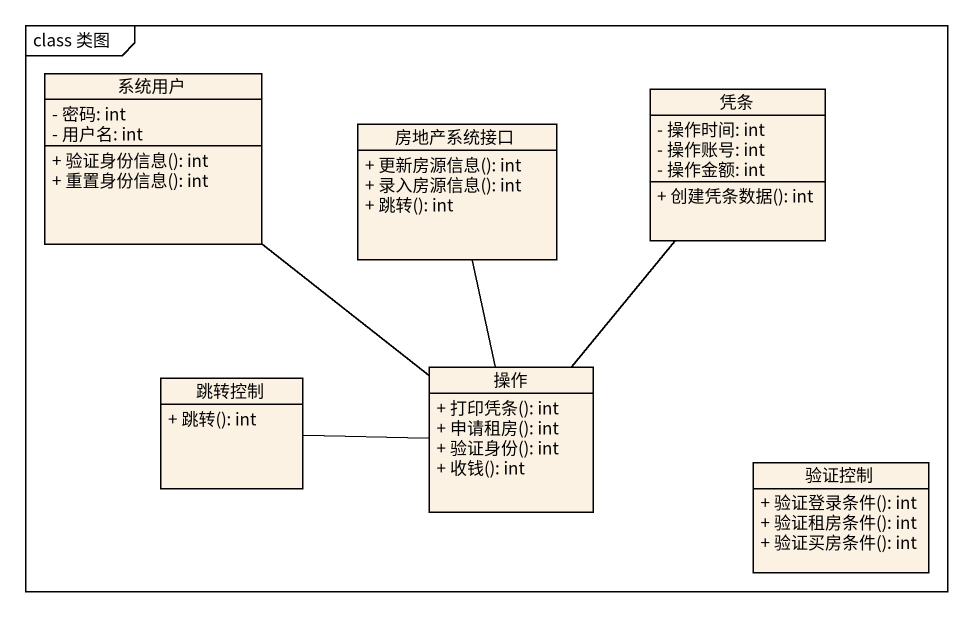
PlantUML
@startuml
mainframe class 类图
hide circle
hide empty members
skinparam classAttributeIconSize 0
class 系统用户 {
  - 密码: int
  - 用户名: int
  + 验证身份信息(): int
  + 重置身份信息(): int
}
class 凭条 {
  - 操作时间: int
  - 操作账号: int
  - 操作金额: int
  + 创建凭条数据(): int
}
class 房地产系统接口 {
  + 更新房源信息(): int
  + 录入房源信息(): int
  + 跳转(): int
}
class 跳转控制 {
  + 跳转(): int
}
class 操作 {
  + 打印凭条(): int
  + 申请租房(): int
  + 验证身份(): int
  + 收钱(): int
}
class 验证控制 {
  + 验证登录条件(): int
  + 验证租房条件(): int
  + 验证买房条件(): int
}
操作 -up- 系统用户
操作 -up- 凭条
操作 -up- 房地产系统接口
操作 -left- 跳转控制
@enduml
